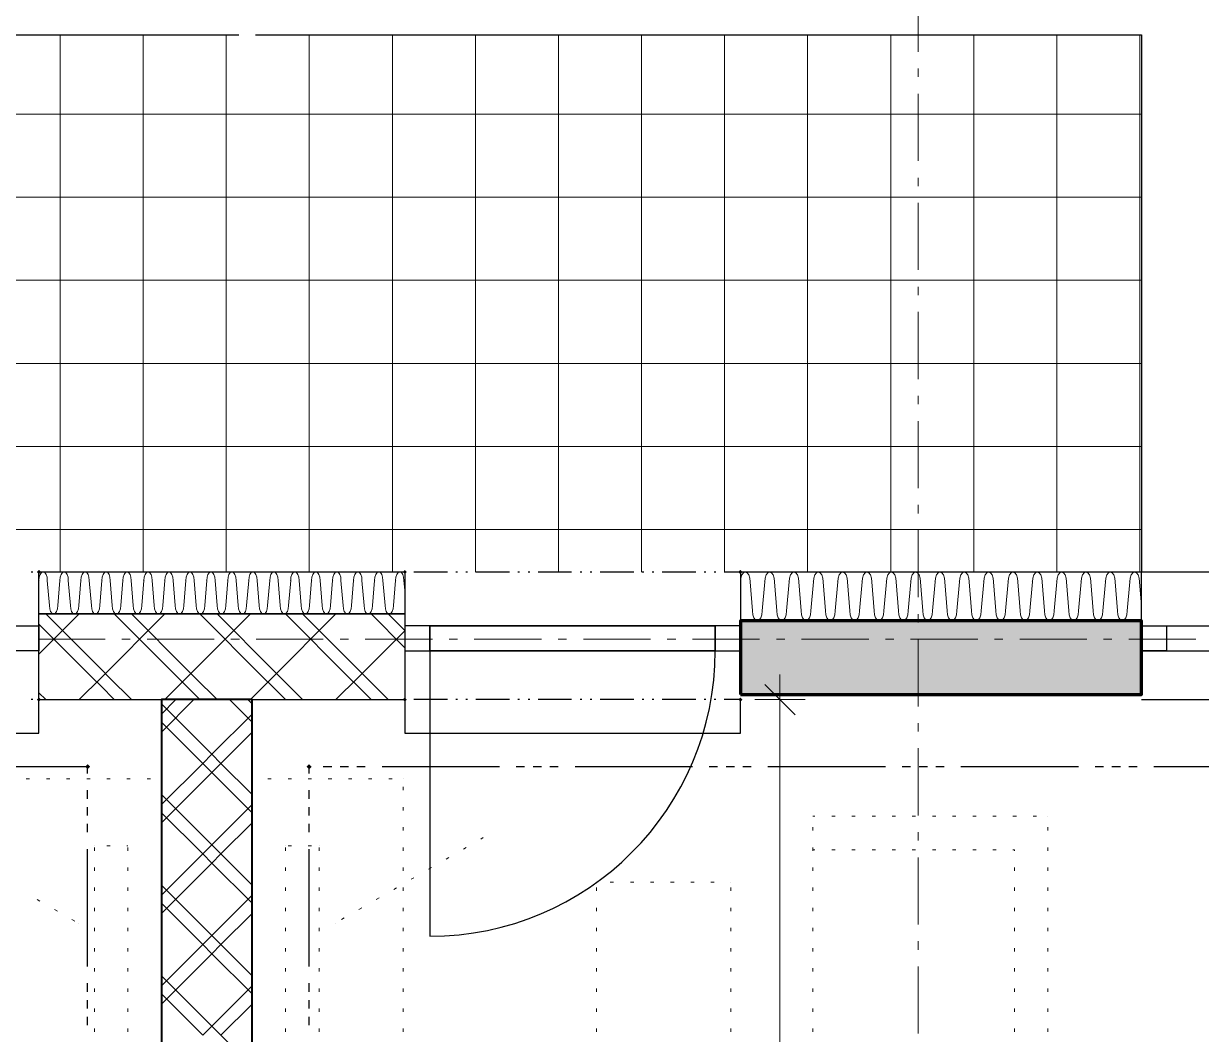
# Model space of a CAD drawing. Header units: millimetres. Extents: x 0 to 594, y 0 to 420.
# Drawn here: x 455 to 490.48, y 333.95 to 364.39 of the extents above; entities that cross this region are included whole.
import ezdxf

# ---------------------------------------------------------------- set-up
doc = ezdxf.new("R2010")
doc.units = ezdxf.units.MM
doc.header["$LTSCALE"] = 8
for name, color, linetype in [('PDF_Dvere', 7, 'Continuous'), ('PDF_Koty delkove', 7, 'Continuous'), ('PDF_Nabytek', 7, 'Continuous'), ('PDF_Obecne 0.25', 7, 'Continuous'), ('PDF_Okna', 7, 'Continuous'), ('PDF_Osy hlavni', 7, 'Continuous'), ('PDF_Pozarni useky', 7, 'Continuous'), ('PDF_Srafy', 7, 'Continuous'), ('PDF_Steny akusticke', 7, 'Continuous'), ('PDF_Steny obvodove nosne', 7, 'Continuous'), ('PDF_Steny sendvic', 7, 'Continuous'), ('PDF_Zatepleni', 7, 'Continuous')]:
    doc.layers.add(name, color=color, linetype=linetype)

msp = doc.modelspace()

# ---------------------------------------------------------------- linework, layer by layer
at = {"layer": 'PDF_Dvere', "lineweight": 25}
for points in [[(454.703, 346.256), (455.462, 346.256), (455.462, 345.498), (454.703, 345.498)], [(467.239, 346.256), (466.481, 346.256), (466.481, 345.498), (467.239, 345.498)], [(467.239, 346.256), (467.239, 345.498)], [(476.591, 346.256), (475.833, 346.256), (475.833, 345.498), (476.591, 345.498)], [(475.833, 346.256), (475.833, 345.498)]]:
    msp.add_lwpolyline(points, close=True, dxfattribs=at)
for points in [[(475.833, 346.256), (467.239, 346.256), (475.833, 346.256)], [(475.833, 345.498), (467.239, 345.498), (475.833, 345.498)]]:
    msp.add_lwpolyline(points, dxfattribs=at)
msp.add_lwpolyline([(467.239, 345.498), (467.239, 336.905, 0.414213), (475.833, 345.498)], format="xyb", dxfattribs=at)
at = {"layer": 'PDF_Koty delkove', "lineweight": 18}
for points in [[(477.781, 344.032), (477.781, 344.79)], [(478.236, 343.577), (477.326, 344.487)], [(478.539, 344.032), (477.781, 344.032), (477.023, 344.032)], [(477.781, 258.858), (477.781, 259.821), (477.781, 261.588), (477.781, 263.104), (477.781, 267.698), (477.781, 269.726), (477.781, 288.176), (477.781, 295.253), (477.781, 296.719), (477.781, 302.785), (477.781, 344.032)]]:
    msp.add_lwpolyline(points, dxfattribs=at)
at = {"layer": 'PDF_Nabytek', "lineweight": 13}
for points in [[(455.18, 341.647), (455.079, 341.647)], [(455.787, 341.647), (455.686, 341.647)], [(456.394, 341.647), (456.293, 341.647)], [(457, 341.647), (456.899, 341.647)], [(457.607, 341.647), (457.506, 341.647)], [(458.213, 341.647), (458.112, 341.647)], [(458.82, 341.647), (458.719, 341.647)], [(459.152, 341.647), (459.152, 341.647)], [(459.152, 341.647), (459.152, 341.647)], [(459.152, 341.3), (459.152, 341.401)], [(461.881, 341.647), (461.881, 341.647)], [(461.881, 341.647), (461.881, 341.647)], [(461.881, 341.3), (461.881, 341.401)], [(462.459, 341.647), (462.358, 341.647)], [(463.066, 341.647), (462.965, 341.647)], [(463.673, 341.647), (463.571, 341.647)], [(464.279, 341.647), (464.178, 341.647)], [(464.886, 341.647), (464.785, 341.647)], [(465.492, 341.647), (465.391, 341.647)], [(466.099, 341.647), (465.998, 341.647)], [(466.431, 341.647), (466.431, 341.647)], [(466.431, 341.647), (466.431, 341.647)], [(466.431, 341.3), (466.431, 341.401)], [(459.152, 340.694), (459.152, 340.795)], [(461.881, 340.694), (461.881, 340.795)], [(466.431, 340.694), (466.431, 340.795)], [(478.777, 340.519), (478.777, 340.519)], [(478.837, 340.519), (478.777, 340.519)], [(478.777, 340.519), (478.777, 340.519)], [(479.444, 340.519), (479.343, 340.519)], [(480.05, 340.519), (479.949, 340.519)], [(480.657, 340.519), (480.556, 340.519)], [(481.263, 340.519), (481.162, 340.519)], [(481.87, 340.519), (481.769, 340.519)], [(482.477, 340.519), (482.375, 340.519)], [(483.083, 340.519), (482.982, 340.519)], [(483.69, 340.519), (483.589, 340.519)], [(484.296, 340.519), (484.195, 340.519)], [(484.903, 340.519), (484.802, 340.519)], [(485.509, 340.519), (485.408, 340.519)], [(485.853, 340.519), (485.853, 340.519)], [(485.853, 340.519), (485.853, 340.519)], [(459.152, 340.087), (459.152, 340.188)], [(461.881, 340.087), (461.881, 340.188)], [(466.431, 340.087), (466.431, 340.188)], [(478.777, 340.087), (478.777, 340.188)], [(485.853, 340.087), (485.853, 340.188)], [(457.13, 339.625), (457.13, 339.625)], [(457.13, 339.625), (457.13, 339.625)], [(457.13, 339.48), (457.13, 339.581)], [(457.607, 339.625), (457.506, 339.625)], [(458.141, 339.625), (458.112, 339.625)], [(458.141, 339.625), (458.141, 339.625)], [(458.141, 339.48), (458.141, 339.581)], [(459.152, 339.48), (459.152, 339.581)], [(461.881, 339.48), (461.881, 339.581)], [(462.892, 339.625), (462.892, 339.625)], [(462.892, 339.625), (462.892, 339.625)], [(462.892, 339.48), (462.892, 339.581)], [(463.066, 339.625), (462.965, 339.625)], [(463.673, 339.625), (463.571, 339.625)], [(463.903, 339.625), (463.903, 339.625)], [(463.903, 339.625), (463.903, 339.625)], [(463.903, 339.48), (463.903, 339.581)], [(466.431, 339.48), (466.431, 339.581)], [(468.248, 339.528), (468.335, 339.578)], [(468.773, 339.831), (468.847, 339.873)], [(468.847, 339.873), (468.847, 339.873)], [(478.777, 339.48), (478.777, 339.581)], [(485.853, 339.48), (485.853, 339.581)], [(467.723, 339.224), (467.81, 339.275)], [(478.837, 339.508), (478.777, 339.508)], [(478.777, 339.508), (478.777, 339.508)], [(479.444, 339.508), (479.343, 339.508)], [(480.05, 339.508), (479.949, 339.508)], [(480.657, 339.508), (480.556, 339.508)], [(481.263, 339.508), (481.162, 339.508)], [(481.87, 339.508), (481.769, 339.508)], [(482.477, 339.508), (482.375, 339.508)], [(483.083, 339.508), (482.982, 339.508)], [(483.69, 339.508), (483.589, 339.508)], [(484.296, 339.508), (484.195, 339.508)], [(484.843, 339.508), (484.802, 339.508)], [(484.843, 339.508), (484.843, 339.508)], [(484.843, 339.48), (484.843, 339.508)], [(484.843, 339.508), (484.843, 339.508)], [(457.13, 338.874), (457.13, 338.975)], [(458.141, 338.874), (458.141, 338.975)], [(459.152, 338.874), (459.152, 338.975)], [(461.881, 338.874), (461.881, 338.975)], [(462.892, 338.874), (462.892, 338.975)], [(463.903, 338.874), (463.903, 338.975)], [(466.431, 338.874), (466.431, 338.975)], [(467.197, 338.921), (467.285, 338.972)], [(478.777, 338.874), (478.777, 338.975)], [(484.843, 338.874), (484.843, 338.975)], [(485.853, 338.874), (485.853, 338.975)], [(466.672, 338.618), (466.759, 338.668)], [(472.258, 338.53), (472.258, 338.53)], [(472.258, 338.53), (472.258, 338.53)], [(472.771, 338.53), (472.67, 338.53)], [(473.378, 338.53), (473.277, 338.53)], [(473.984, 338.53), (473.883, 338.53)], [(474.591, 338.53), (474.49, 338.53)], [(475.198, 338.53), (475.097, 338.53)], [(475.804, 338.53), (475.703, 338.53)], [(476.302, 338.53), (476.302, 338.53)], [(476.302, 338.53), (476.302, 338.53)], [(457.13, 338.267), (457.13, 338.368)], [(458.141, 338.267), (458.141, 338.368)], [(459.152, 338.267), (459.152, 338.368)], [(461.881, 338.267), (461.881, 338.368)], [(462.892, 338.267), (462.892, 338.368)], [(463.903, 338.267), (463.903, 338.368)], [(466.147, 338.314), (466.234, 338.365)], [(466.431, 338.267), (466.431, 338.368)], [(472.258, 338.267), (472.258, 338.368)], [(476.302, 338.267), (476.302, 338.368)], [(478.777, 338.267), (478.777, 338.368)], [(484.843, 338.267), (484.843, 338.368)], [(485.853, 338.267), (485.853, 338.368)], [(455.493, 337.964), (455.405, 338.015)], [(465.621, 338.011), (465.709, 338.062)], [(456.018, 337.661), (455.93, 337.712)], [(457.13, 337.661), (457.13, 337.762)], [(458.141, 337.661), (458.141, 337.762)], [(459.152, 337.661), (459.152, 337.762)], [(461.881, 337.661), (461.881, 337.762)], [(462.892, 337.661), (462.892, 337.762)], [(463.903, 337.661), (463.903, 337.762)], [(464.571, 337.405), (464.658, 337.455)], [(465.096, 337.708), (465.183, 337.758)], [(466.431, 337.661), (466.431, 337.762)], [(472.258, 337.661), (472.258, 337.762)], [(476.302, 337.661), (476.302, 337.762)], [(478.777, 337.661), (478.777, 337.762)], [(484.843, 337.661), (484.843, 337.762)], [(485.853, 337.661), (485.853, 337.762)], [(456.543, 337.358), (456.456, 337.408)], [(456.649, 337.297), (456.649, 337.297)], [(457.13, 337.054), (457.13, 337.155)], [(458.141, 337.054), (458.141, 337.155)], [(459.152, 337.054), (459.152, 337.155)], [(461.881, 337.054), (461.881, 337.155)], [(462.892, 337.054), (462.892, 337.155)], [(463.903, 337.054), (463.903, 337.155)], [(464.384, 337.297), (464.384, 337.297)], [(466.431, 337.054), (466.431, 337.155)], [(472.258, 337.054), (472.258, 337.155)], [(476.302, 337.054), (476.302, 337.155)], [(478.777, 337.054), (478.777, 337.155)], [(484.843, 337.054), (484.843, 337.155)], [(485.853, 337.054), (485.853, 337.155)], [(457.13, 336.447), (457.13, 336.549)], [(458.141, 336.447), (458.141, 336.549)], [(459.152, 336.447), (459.152, 336.549)], [(461.881, 336.447), (461.881, 336.549)], [(462.892, 336.447), (462.892, 336.549)], [(463.903, 336.447), (463.903, 336.549)], [(466.431, 336.447), (466.431, 336.549)], [(472.258, 336.447), (472.258, 336.549)], [(476.302, 336.447), (476.302, 336.549)], [(478.777, 336.447), (478.777, 336.549)], [(484.843, 336.447), (484.843, 336.549)], [(485.853, 336.447), (485.853, 336.549)], [(457.13, 335.841), (457.13, 335.942)], [(458.141, 335.841), (458.141, 335.942)], [(459.152, 335.841), (459.152, 335.942)], [(461.881, 335.841), (461.881, 335.942)], [(462.892, 335.841), (462.892, 335.942)], [(463.903, 335.841), (463.903, 335.942)], [(466.431, 335.841), (466.431, 335.942)], [(472.258, 335.841), (472.258, 335.942)], [(476.302, 335.841), (476.302, 335.942)], [(478.777, 335.841), (478.777, 335.942)], [(484.843, 335.841), (484.843, 335.942)], [(485.853, 335.841), (485.853, 335.942)], [(457.13, 335.234), (457.13, 335.335)], [(458.141, 335.234), (458.141, 335.335)], [(459.152, 335.234), (459.152, 335.335)], [(461.881, 335.234), (461.881, 335.335)], [(462.892, 335.234), (462.892, 335.335)], [(463.903, 335.234), (463.903, 335.335)], [(466.431, 335.234), (466.431, 335.335)], [(472.258, 335.234), (472.258, 335.335)], [(476.302, 335.234), (476.302, 335.335)], [(478.777, 335.234), (478.777, 335.335)], [(484.843, 335.234), (484.843, 335.335)], [(485.853, 335.234), (485.853, 335.335)], [(457.13, 334.628), (457.13, 334.729)], [(458.141, 334.628), (458.141, 334.729)], [(459.152, 334.628), (459.152, 334.729)], [(461.881, 334.628), (461.881, 334.729)], [(462.892, 334.628), (462.892, 334.729)], [(463.903, 334.628), (463.903, 334.729)], [(466.431, 334.628), (466.431, 334.729)], [(472.258, 334.628), (472.258, 334.729)], [(476.302, 334.628), (476.302, 334.729)], [(478.777, 334.628), (478.777, 334.729)], [(484.843, 334.628), (484.843, 334.729)], [(485.853, 334.628), (485.853, 334.729)], [(457.13, 334.021), (457.13, 334.122)], [(458.141, 334.021), (458.141, 334.122)], [(459.152, 334.021), (459.152, 334.122)], [(461.881, 334.021), (461.881, 334.122)], [(462.892, 334.021), (462.892, 334.122)], [(463.903, 334.021), (463.903, 334.122)], [(466.431, 334.021), (466.431, 334.122)], [(472.258, 334.021), (472.258, 334.122)], [(476.302, 334.021), (476.302, 334.122)], [(478.777, 334.021), (478.777, 334.122)], [(484.843, 334.021), (484.843, 334.122)], [(485.853, 334.021), (485.853, 334.122)]]:
    msp.add_lwpolyline(points, dxfattribs=at)
at = {"layer": 'PDF_Obecne 0.25', "lineweight": 25}
for points in [[(440.55, 347.874), (440.55, 364.049), (461.478, 364.049)], [(461.983, 364.049), (488.672, 364.049), (488.672, 347.874)], [(445.352, 344.032), (445.352, 343.021), (455.462, 343.021), (455.462, 344.032)], [(466.481, 344.032), (466.481, 343.021), (476.591, 343.021), (476.591, 344.032)]]:
    msp.add_lwpolyline(points, dxfattribs=at)
at = {"layer": 'PDF_Okna', "lineweight": 25}
for points in [[(502.826, 347.874), (488.672, 347.874)], [(488.672, 346.256), (502.826, 346.256)], [(488.672, 345.498), (502.826, 345.498)], [(488.672, 344.032), (502.825, 344.032)]]:
    msp.add_lwpolyline(points, dxfattribs=at)
msp.add_lwpolyline([(488.672, 346.256), (489.43, 346.256), (489.43, 345.498), (488.672, 345.498)], close=True, dxfattribs=at)
at = {"layer": 'PDF_Osy hlavni', "lineweight": 18}
for points in [[(481.949, 363.541), (481.949, 365.563)], [(481.949, 362.783), (481.949, 363.036)], [(481.949, 360.256), (481.949, 362.278)], [(481.949, 359.497), (481.949, 359.75)], [(481.949, 356.97), (481.949, 358.992)], [(481.949, 356.212), (481.949, 356.465)], [(481.949, 353.684), (481.949, 355.706)], [(481.949, 352.926), (481.949, 353.179)], [(481.949, 350.399), (481.949, 352.421)], [(481.949, 349.641), (481.949, 349.893)], [(481.949, 347.113), (481.949, 349.135)], [(481.949, 346.355), (481.949, 346.608)], [(457.455, 345.852), (455.433, 345.852)], [(458.213, 345.852), (457.961, 345.852)], [(460.741, 345.852), (458.719, 345.852)], [(461.499, 345.852), (461.246, 345.852)], [(464.026, 345.852), (462.004, 345.852)], [(464.785, 345.852), (464.532, 345.852)], [(467.312, 345.852), (465.29, 345.852)], [(468.07, 345.852), (467.818, 345.852)], [(470.598, 345.852), (468.576, 345.852)], [(471.356, 345.852), (471.103, 345.852)], [(473.883, 345.852), (471.861, 345.852)], [(474.642, 345.852), (474.389, 345.852)], [(477.169, 345.852), (475.147, 345.852)], [(477.927, 345.852), (477.674, 345.852)], [(480.455, 345.852), (478.433, 345.852)], [(481.213, 345.852), (480.96, 345.852)], [(483.74, 345.852), (481.718, 345.852)], [(481.949, 343.827), (481.949, 345.849)], [(484.498, 345.852), (484.246, 345.852)], [(487.026, 345.852), (485.004, 345.852)], [(487.784, 345.852), (487.531, 345.852)], [(490.312, 345.852), (488.29, 345.852)], [(481.949, 343.069), (481.949, 343.322)], [(481.949, 340.542), (481.949, 342.564)], [(481.949, 339.784), (481.949, 340.036)], [(481.949, 337.256), (481.949, 339.278)], [(481.949, 336.498), (481.949, 336.751)], [(481.949, 333.971), (481.949, 335.993)]]:
    msp.add_lwpolyline(points, dxfattribs=at)
at = {"layer": 'PDF_Pozarni useky', "lineweight": 30}
for points in [[(456.928, 341.806), (456.928, 342.01), (454.169, 342.01)], [(463.6, 341.806), (463.6, 342.01)], [(464.279, 342.01), (464.026, 342.01)], [(464.785, 342.01), (464.532, 342.01)], [(465.29, 342.01), (465.037, 342.01)], [(469.334, 342.01), (465.796, 342.01)], [(470.092, 342.01), (469.839, 342.01)], [(470.598, 342.01), (470.345, 342.01)], [(471.103, 342.01), (470.85, 342.01)], [(475.147, 342.01), (471.609, 342.01)], [(475.905, 342.01), (475.653, 342.01)], [(476.411, 342.01), (476.158, 342.01)], [(476.916, 342.01), (476.664, 342.01)], [(480.96, 342.01), (477.422, 342.01)], [(481.718, 342.01), (481.466, 342.01)], [(482.224, 342.01), (481.971, 342.01)], [(482.729, 342.01), (482.477, 342.01)], [(486.773, 342.01), (483.235, 342.01)], [(487.531, 342.01), (487.279, 342.01)], [(488.037, 342.01), (487.784, 342.01)], [(488.542, 342.01), (488.29, 342.01)], [(492.586, 342.01), (489.048, 342.01)], [(456.928, 341.047), (456.928, 341.3)], [(463.6, 341.047), (463.6, 341.3)], [(456.928, 340.542), (456.928, 340.795)], [(463.6, 340.542), (463.6, 340.795)], [(456.928, 340.036), (456.928, 340.289)], [(463.6, 340.036), (463.6, 340.289)], [(456.928, 335.993), (456.928, 339.531)], [(463.6, 335.993), (463.6, 339.531)], [(456.928, 335.234), (456.928, 335.487)], [(463.6, 335.234), (463.6, 335.487)], [(456.928, 334.729), (456.928, 334.982)], [(463.6, 334.729), (463.6, 334.982)], [(456.928, 334.223), (456.928, 334.476)], [(463.6, 334.223), (463.6, 334.476)]]:
    msp.add_lwpolyline(points, dxfattribs=at)
at = {"layer": 'PDF_Pozarni useky', "lineweight": 30, "transparency": 33554559}
for points in [[(457.003, 342.01), (456.928, 341.934), (456.928, 342.086), (456.852, 342.01)], [(456.928, 341.934), (456.852, 342.01), (457.003, 342.01), (456.928, 342.086)], [(463.6, 341.934), (463.524, 342.01), (463.676, 342.01), (463.6, 342.086)], [(463.676, 342.01), (463.6, 341.934), (463.6, 342.086), (463.524, 342.01)]]:
    msp.add_solid(points, dxfattribs=at)
at = {"layer": 'PDF_Srafy', "lineweight": 9}
for points in [[(488.672, 361.663), (486.124, 361.663), (481.119, 361.663), (476.115, 361.663), (471.111, 361.663), (466.107, 361.663), (461.103, 361.663), (456.099, 361.663), (451.095, 361.663), (451.095, 364.049)], [(456.099, 364.049), (456.099, 361.663), (456.099, 356.659), (456.099, 351.655), (456.099, 347.874)], [(458.601, 364.049), (458.601, 359.161), (458.601, 354.157), (458.601, 349.153), (458.601, 347.874)], [(461.103, 364.049), (461.103, 361.663), (461.103, 356.659), (461.103, 351.655), (461.103, 347.874)], [(463.605, 364.049), (463.605, 359.161), (463.605, 354.157), (463.605, 349.153), (463.605, 347.874)], [(466.107, 364.049), (466.107, 361.663)], [(468.609, 364.049), (468.609, 359.161)], [(471.111, 364.049), (471.111, 361.663), (471.111, 356.659)], [(473.613, 364.049), (473.613, 359.161), (473.613, 354.157)], [(476.115, 364.049), (476.115, 361.663), (476.115, 356.659), (476.115, 351.655)], [(478.617, 364.049), (478.617, 359.161), (478.617, 354.157), (478.617, 349.153)], [(481.119, 364.049), (481.119, 361.663), (481.119, 356.659), (481.119, 351.655), (481.119, 347.874)], [(483.622, 364.049), (483.622, 359.161), (483.622, 354.157), (483.622, 349.153), (483.622, 347.874)], [(486.124, 364.049), (486.124, 361.663), (486.124, 356.659), (486.124, 351.655), (486.124, 347.874)], [(488.626, 364.049), (488.626, 359.161), (488.626, 354.157), (488.626, 349.153), (488.626, 347.874)], [(466.107, 361.663), (466.107, 356.659), (466.107, 351.655), (466.107, 347.874)], [(488.672, 359.161), (488.626, 359.161), (483.622, 359.161), (478.617, 359.161), (473.613, 359.161), (468.609, 359.161), (463.605, 359.161), (458.601, 359.161), (453.597, 359.161)], [(468.609, 359.161), (468.609, 354.157), (468.609, 349.153), (468.609, 347.874)], [(456.099, 356.659), (451.095, 356.659), (446.091, 356.659), (441.087, 356.659), (440.55, 356.659)], [(488.672, 356.659), (486.124, 356.659), (481.119, 356.659), (476.115, 356.659), (471.111, 356.659), (466.107, 356.659), (461.103, 356.659), (456.099, 356.659)], [(471.111, 356.659), (471.111, 351.655), (471.111, 347.874)], [(458.601, 354.157), (453.597, 354.157), (448.593, 354.157), (443.589, 354.157), (440.55, 354.157)], [(488.672, 354.157), (488.626, 354.157), (483.622, 354.157), (478.617, 354.157), (473.613, 354.157), (468.609, 354.157), (463.605, 354.157), (458.601, 354.157)], [(473.613, 354.157), (473.613, 349.153), (473.613, 347.874)], [(456.099, 351.655), (451.095, 351.655), (446.091, 351.655), (441.087, 351.655), (440.55, 351.655)], [(488.672, 351.655), (486.124, 351.655), (481.119, 351.655), (476.115, 351.655), (471.111, 351.655), (466.107, 351.655), (461.103, 351.655), (456.099, 351.655)], [(476.115, 351.655), (476.115, 347.874)], [(458.601, 349.153), (453.597, 349.153), (448.593, 349.153), (443.589, 349.153), (440.55, 349.153)], [(488.672, 349.153), (488.626, 349.153), (483.622, 349.153), (478.617, 349.153), (473.613, 349.153), (468.609, 349.153), (463.605, 349.153), (458.601, 349.153)], [(478.617, 349.153), (478.617, 347.874)]]:
    msp.add_lwpolyline(points, dxfattribs=at)
at = {"layer": 'PDF_Steny akusticke', "lineweight": 9}
for points in [[(459.152, 343.597), (459.586, 344.032)], [(459.152, 343.051), (460.132, 344.032)], [(459.152, 340.868), (460.395, 342.111), (460.668, 341.838), (460.941, 342.111), (460.668, 342.384), (459.152, 343.901)], [(461.881, 343.355), (461.204, 344.032)], [(461.881, 343.901), (461.75, 344.032)], [(460.668, 342.384), (461.881, 343.597)], [(460.395, 342.111), (459.152, 343.355)], [(460.941, 342.111), (461.881, 343.051)], [(460.395, 342.111), (460.668, 342.384)], [(461.881, 341.171), (460.941, 342.111)], [(459.152, 340.322), (460.668, 341.838)], [(461.881, 340.625), (460.668, 341.838)], [(460.941, 339.382), (460.668, 339.655), (459.152, 341.171)], [(460.395, 339.382), (459.152, 340.625)], [(460.668, 339.655), (461.881, 340.868)], [(460.941, 339.382), (461.881, 340.322)], [(460.395, 339.382), (460.668, 339.655)], [(459.152, 338.138), (460.395, 339.382)], [(460.941, 339.382), (460.668, 339.109), (460.395, 339.382)], [(461.881, 338.441), (460.941, 339.382)], [(459.152, 337.592), (460.668, 339.109)], [(461.881, 337.896), (460.668, 339.109)], [(460.941, 336.652), (460.668, 336.925), (459.152, 338.441)], [(460.668, 336.925), (461.881, 338.138)], [(460.395, 336.652), (459.152, 337.896)], [(460.941, 336.652), (461.881, 337.592)], [(460.395, 336.652), (460.668, 336.925)], [(459.152, 335.409), (460.395, 336.652)], [(459.152, 334.863), (460.668, 336.379)], [(460.668, 336.379), (460.395, 336.652)], [(460.668, 336.379), (460.941, 336.652)], [(461.881, 335.166), (460.668, 336.379)], [(461.881, 335.712), (460.941, 336.652)], [(460.941, 333.922), (460.668, 334.195), (459.152, 335.712)], [(460.668, 334.195), (461.881, 335.409)], [(460.668, 334.195), (460.395, 333.922), (459.152, 335.166)], [(461.881, 332.982), (460.941, 333.922), (461.881, 334.863)]]:
    msp.add_lwpolyline(points, dxfattribs=at)
at = {"layer": 'PDF_Steny akusticke', "lineweight": 40}
msp.add_lwpolyline([(461.73, 296.719), (461.881, 296.719), (461.881, 344.032), (459.152, 344.032), (459.152, 296.719), (459.303, 296.719)], dxfattribs=at)
at = {"layer": 'PDF_Steny obvodove nosne', "lineweight": 70}
msp.add_lwpolyline([(476.591, 344.184), (488.672, 344.184), (488.672, 346.408), (476.591, 346.408)], close=True, dxfattribs=at)
at = {"layer": 'PDF_Steny obvodove nosne', "color": 9, "lineweight": 9, "true_color": 0xc0c0c0, "transparency": 33554559}
msp.add_solid([(476.591, 344.184), (488.672, 344.184), (476.591, 346.408), (488.672, 346.408)], dxfattribs=at)
at = {"layer": 'PDF_Steny sendvic', "lineweight": 25}
for points in [[(455.282, 347.874), (455.231, 347.874)], [(466.503, 347.874), (466.481, 347.874)], [(467.767, 347.874), (466.756, 347.874)], [(468.07, 347.874), (468.02, 347.874)], [(468.374, 347.874), (468.323, 347.874)], [(469.637, 347.874), (468.626, 347.874)], [(469.941, 347.874), (469.89, 347.874)], [(470.244, 347.874), (470.193, 347.874)], [(471.508, 347.874), (470.497, 347.874)], [(471.811, 347.874), (471.76, 347.874)], [(472.114, 347.874), (472.064, 347.874)], [(473.378, 347.874), (472.367, 347.874)], [(473.681, 347.874), (473.631, 347.874)], [(473.984, 347.874), (473.934, 347.874)], [(475.248, 347.874), (474.237, 347.874)], [(475.551, 347.874), (475.501, 347.874)], [(475.855, 347.874), (475.804, 347.874)], [(476.591, 347.874), (476.107, 347.874)], [(455.282, 344.032), (455.231, 344.032)], [(466.503, 344.032), (466.481, 344.032)], [(467.767, 344.032), (466.756, 344.032)], [(468.07, 344.032), (468.02, 344.032)], [(468.374, 344.032), (468.323, 344.032)], [(469.637, 344.032), (468.626, 344.032)], [(469.941, 344.032), (469.89, 344.032)], [(470.244, 344.032), (470.193, 344.032)], [(471.508, 344.032), (470.497, 344.032)], [(471.811, 344.032), (471.76, 344.032)], [(472.114, 344.032), (472.064, 344.032)], [(473.378, 344.032), (472.367, 344.032)], [(473.681, 344.032), (473.631, 344.032)], [(473.984, 344.032), (473.934, 344.032)], [(475.248, 344.032), (474.237, 344.032)], [(475.551, 344.032), (475.501, 344.032)], [(475.855, 344.032), (475.804, 344.032)], [(476.591, 344.032), (476.107, 344.032)]]:
    msp.add_lwpolyline(points, dxfattribs=at)
at = {"layer": 'PDF_Steny sendvic', "lineweight": 9}
for points in [[(455.588, 347.874), (455.54, 347.855), (455.499, 347.8), (455.471, 347.718), (455.462, 347.621)], [(455.714, 347.621), (455.705, 347.718), (455.677, 347.8), (455.636, 347.855), (455.588, 347.874)], [(456.22, 347.874), (456.171, 347.855), (456.13, 347.8), (456.103, 347.718), (456.093, 347.621)], [(456.346, 347.621), (456.337, 347.718), (456.309, 347.8), (456.268, 347.855), (456.22, 347.874)], [(456.852, 347.874), (456.803, 347.855), (456.762, 347.8), (456.735, 347.718), (456.725, 347.621)], [(456.978, 347.621), (456.968, 347.718), (456.941, 347.8), (456.9, 347.855), (456.852, 347.874)], [(457.484, 347.874), (457.435, 347.855), (457.394, 347.8), (457.367, 347.718), (457.357, 347.621)], [(457.61, 347.621), (457.6, 347.718), (457.573, 347.8), (457.532, 347.855), (457.484, 347.874)], [(458.115, 347.874), (458.067, 347.855), (458.026, 347.8), (457.999, 347.718), (457.989, 347.621)], [(458.242, 347.621), (458.232, 347.718), (458.205, 347.8), (458.164, 347.855), (458.115, 347.874)], [(458.747, 347.874), (458.699, 347.855), (458.658, 347.8), (458.63, 347.718), (458.621, 347.621)], [(458.874, 347.621), (458.864, 347.718), (458.837, 347.8), (458.796, 347.855), (458.747, 347.874)], [(459.379, 347.874), (459.331, 347.855), (459.29, 347.8), (459.262, 347.718), (459.253, 347.621)], [(459.568, 346.863), (459.505, 347.621), (459.496, 347.718), (459.468, 347.8), (459.427, 347.855), (459.379, 347.874)], [(460.011, 347.874), (459.963, 347.855), (459.922, 347.8), (459.894, 347.718), (459.885, 347.621)], [(460.137, 347.621), (460.128, 347.718), (460.1, 347.8), (460.059, 347.855), (460.011, 347.874)], [(460.643, 347.874), (460.594, 347.855), (460.553, 347.8), (460.526, 347.718), (460.516, 347.621)], [(460.832, 346.863), (460.769, 347.621), (460.76, 347.718), (460.732, 347.8), (460.691, 347.855), (460.643, 347.874)], [(461.275, 347.874), (461.226, 347.855), (461.185, 347.8), (461.158, 347.718), (461.148, 347.621)], [(461.401, 347.621), (461.391, 347.718), (461.364, 347.8), (461.323, 347.855), (461.275, 347.874)], [(461.907, 347.874), (461.858, 347.855), (461.817, 347.8), (461.79, 347.718), (461.78, 347.621)], [(462.033, 347.621), (462.023, 347.718), (461.996, 347.8), (461.955, 347.855), (461.907, 347.874)], [(462.538, 347.874), (462.49, 347.855), (462.449, 347.8), (462.422, 347.718), (462.412, 347.621)], [(462.665, 347.621), (462.655, 347.718), (462.628, 347.8), (462.587, 347.855), (462.538, 347.874)], [(463.17, 347.874), (463.122, 347.855), (463.081, 347.8), (463.053, 347.718), (463.044, 347.621)], [(463.297, 347.621), (463.287, 347.718), (463.26, 347.8), (463.219, 347.855), (463.17, 347.874)], [(463.802, 347.874), (463.754, 347.855), (463.713, 347.8), (463.685, 347.718), (463.676, 347.621)], [(463.928, 347.621), (463.919, 347.718), (463.891, 347.8), (463.85, 347.855), (463.802, 347.874)], [(464.434, 347.874), (464.386, 347.855), (464.345, 347.8), (464.317, 347.718), (464.308, 347.621)], [(464.56, 347.621), (464.551, 347.718), (464.523, 347.8), (464.482, 347.855), (464.434, 347.874)], [(465.066, 347.874), (465.017, 347.855), (464.976, 347.8), (464.949, 347.718), (464.939, 347.621)], [(465.255, 346.863), (465.192, 347.621), (465.183, 347.718), (465.155, 347.8), (465.114, 347.855), (465.066, 347.874)], [(465.698, 347.874), (465.649, 347.855), (465.608, 347.8), (465.581, 347.718), (465.571, 347.621)], [(465.824, 347.621), (465.814, 347.718), (465.787, 347.8), (465.746, 347.855), (465.698, 347.874)], [(466.141, 346.863), (466.203, 347.621), (466.213, 347.718), (466.24, 347.8), (466.281, 347.855), (466.33, 347.874)], [(466.481, 347.315), (466.456, 347.621), (466.446, 347.718), (466.419, 347.8), (466.378, 347.855), (466.33, 347.874)], [(455.714, 347.621), (455.777, 346.863)], [(456.031, 346.863), (456.093, 347.621)], [(456.346, 347.621), (456.409, 346.863)], [(456.663, 346.863), (456.725, 347.621)], [(456.978, 347.621), (457.041, 346.863)], [(457.295, 346.863), (457.357, 347.621)], [(457.61, 347.621), (457.672, 346.863)], [(457.926, 346.863), (457.989, 347.621)], [(458.242, 347.621), (458.304, 346.863)], [(458.558, 346.863), (458.621, 347.621)], [(458.874, 347.621), (458.936, 346.863)], [(459.19, 346.863), (459.253, 347.621)], [(459.822, 346.863), (459.885, 347.621)], [(460.137, 347.621), (460.2, 346.863)], [(460.454, 346.863), (460.516, 347.621)], [(461.086, 346.863), (461.148, 347.621)], [(461.401, 347.621), (461.464, 346.863)], [(461.718, 346.863), (461.78, 347.621)], [(462.033, 347.621), (462.095, 346.863)], [(462.349, 346.863), (462.412, 347.621)], [(462.665, 347.621), (462.727, 346.863)], [(462.981, 346.863), (463.044, 347.621)], [(463.297, 347.621), (463.359, 346.863)], [(463.613, 346.863), (463.676, 347.621)], [(463.928, 347.621), (463.991, 346.863)], [(464.245, 346.863), (464.308, 347.621)], [(464.56, 347.621), (464.623, 346.863)], [(464.877, 346.863), (464.939, 347.621)], [(465.509, 346.863), (465.571, 347.621)], [(465.824, 347.621), (465.887, 346.863)], [(455.777, 346.863), (455.787, 346.766), (455.814, 346.683), (455.855, 346.628), (455.891, 346.61)], [(455.917, 346.61), (455.953, 346.628), (455.994, 346.683), (456.021, 346.766), (456.031, 346.863)], [(456.031, 346.863), (456.031, 346.863)], [(456.409, 346.863), (456.418, 346.766), (456.446, 346.683), (456.487, 346.628), (456.522, 346.61)], [(456.549, 346.61), (456.584, 346.628), (456.626, 346.683), (456.653, 346.766), (456.663, 346.863)], [(456.663, 346.863), (456.663, 346.863)], [(457.041, 346.863), (457.05, 346.766), (457.078, 346.683), (457.119, 346.628), (457.154, 346.61)], [(457.181, 346.61), (457.216, 346.628), (457.257, 346.683), (457.285, 346.766), (457.295, 346.863)], [(457.295, 346.863), (457.295, 346.863)], [(457.672, 346.863), (457.682, 346.766), (457.71, 346.683), (457.751, 346.628), (457.786, 346.61)], [(457.813, 346.61), (457.848, 346.628), (457.889, 346.683), (457.917, 346.766), (457.926, 346.863)], [(457.926, 346.863), (457.926, 346.863)], [(458.304, 346.863), (458.314, 346.766), (458.342, 346.683), (458.383, 346.628), (458.418, 346.61)], [(458.445, 346.61), (458.48, 346.628), (458.521, 346.683), (458.549, 346.766), (458.558, 346.863)], [(458.558, 346.863), (458.558, 346.863)], [(458.936, 346.863), (458.946, 346.766), (458.973, 346.683), (459.015, 346.628), (459.05, 346.61)], [(459.076, 346.61), (459.112, 346.628), (459.153, 346.683), (459.181, 346.766), (459.19, 346.863)], [(459.19, 346.863), (459.19, 346.863)], [(459.568, 346.863), (459.578, 346.766), (459.605, 346.683)], [(459.605, 346.683), (459.646, 346.628), (459.682, 346.61)], [(459.708, 346.61), (459.744, 346.628), (459.785, 346.683), (459.812, 346.766), (459.822, 346.863)], [(459.822, 346.863), (459.822, 346.863)], [(460.2, 346.863), (460.21, 346.766), (460.237, 346.683), (460.278, 346.628), (460.314, 346.61)], [(460.34, 346.61), (460.375, 346.628), (460.417, 346.683), (460.444, 346.766), (460.454, 346.863)], [(460.454, 346.863), (460.454, 346.863)], [(460.832, 346.863), (460.841, 346.766), (460.869, 346.683), (460.91, 346.628), (460.945, 346.61)], [(460.972, 346.61), (461.007, 346.628), (461.049, 346.683), (461.076, 346.766), (461.086, 346.863)], [(461.086, 346.863), (461.086, 346.863)], [(461.464, 346.863), (461.473, 346.766), (461.501, 346.683), (461.542, 346.628), (461.577, 346.61)], [(461.604, 346.61), (461.639, 346.628), (461.68, 346.683), (461.708, 346.766), (461.718, 346.863)], [(461.718, 346.863), (461.718, 346.863)], [(462.095, 346.863), (462.105, 346.766), (462.133, 346.683), (462.174, 346.628), (462.209, 346.61)], [(462.236, 346.61), (462.271, 346.628), (462.312, 346.683), (462.34, 346.766), (462.349, 346.863)], [(462.349, 346.863), (462.349, 346.863)], [(462.727, 346.863), (462.737, 346.766), (462.764, 346.683), (462.806, 346.628), (462.841, 346.61)], [(462.868, 346.61), (462.903, 346.628), (462.944, 346.683), (462.972, 346.766), (462.981, 346.863)], [(462.981, 346.863), (462.981, 346.863)], [(463.359, 346.863), (463.369, 346.766), (463.396, 346.683), (463.438, 346.628), (463.473, 346.61)], [(463.499, 346.61), (463.535, 346.628), (463.576, 346.683), (463.603, 346.766), (463.613, 346.863)], [(463.613, 346.863), (463.613, 346.863)], [(463.613, 346.863), (463.613, 346.863)], [(463.991, 346.863), (464.001, 346.766), (464.028, 346.683), (464.069, 346.628), (464.105, 346.61)], [(464.131, 346.61), (464.167, 346.628), (464.208, 346.683), (464.235, 346.766), (464.245, 346.863)], [(464.245, 346.863), (464.245, 346.863)], [(464.623, 346.863), (464.633, 346.766), (464.66, 346.683), (464.701, 346.628), (464.737, 346.61)], [(464.763, 346.61), (464.798, 346.628), (464.84, 346.683), (464.867, 346.766), (464.877, 346.863)], [(464.877, 346.863), (464.877, 346.863)], [(465.255, 346.863), (465.264, 346.766), (465.292, 346.683), (465.333, 346.628), (465.368, 346.61)], [(465.395, 346.61), (465.43, 346.628), (465.472, 346.683), (465.499, 346.766), (465.509, 346.863)], [(465.509, 346.863), (465.509, 346.863)], [(465.887, 346.863), (465.896, 346.766), (465.924, 346.683), (465.965, 346.628), (466, 346.61)], [(466.027, 346.61), (466.062, 346.628), (466.103, 346.683)], [(466.103, 346.683), (466.131, 346.766), (466.141, 346.863)], [(466.141, 346.863), (466.141, 346.863)], [(455.462, 345.397), (456.675, 346.61)], [(457.074, 344.689), (455.462, 346.302)], [(457.332, 344.947), (455.669, 346.61)], [(456.675, 344.032), (457.332, 344.689), (459.253, 346.61)], [(459.91, 344.431), (459.652, 344.689), (457.731, 346.61)], [(459.91, 344.947), (458.247, 346.61)], [(459.253, 344.032), (459.91, 344.689), (461.831, 346.61)], [(462.23, 344.689), (460.309, 346.61)], [(462.488, 344.947), (460.825, 346.61)], [(461.831, 344.032), (462.488, 344.689), (464.409, 346.61)], [(464.808, 344.689), (462.887, 346.61)], [(465.324, 344.689), (465.066, 344.947), (463.403, 346.61)], [(466.481, 345.594), (465.465, 346.61)], [(466.481, 346.11), (465.981, 346.61)], [(464.409, 344.032), (465.066, 344.689), (466.481, 346.105)], [(458.247, 344.032), (457.59, 344.689), (457.332, 344.947)], [(460.168, 344.689), (459.91, 344.947)], [(462.746, 344.689), (462.488, 344.947)], [(457.332, 344.431), (457.074, 344.689)], [(460.825, 344.032), (460.168, 344.689)], [(462.488, 344.431), (462.23, 344.689)], [(463.403, 344.032), (462.746, 344.689)], [(465.465, 344.032), (465.066, 344.431), (464.808, 344.689)], [(465.981, 344.032), (465.324, 344.689)], [(455.669, 344.032), (455.462, 344.239)], [(457.731, 344.032), (457.332, 344.431)], [(460.309, 344.032), (459.91, 344.431)], [(462.887, 344.032), (462.488, 344.431)]]:
    msp.add_lwpolyline(points, dxfattribs=at)
at = {"layer": 'PDF_Steny sendvic', "lineweight": 30}
for points in [[(466.481, 347.874), (455.462, 347.874)], [(455.462, 346.61), (455.462, 347.874)], [(466.481, 347.874), (466.481, 346.61)], [(455.462, 344.032), (455.462, 345.498), (455.462, 346.256), (455.462, 346.61), (466.481, 346.61), (466.481, 346.256), (466.481, 345.498), (466.481, 344.032)], [(466.481, 346.61), (455.462, 346.61)], [(455.462, 344.032), (459.152, 344.032), (461.881, 344.032), (466.481, 344.032)]]:
    msp.add_lwpolyline(points, dxfattribs=at)
at = {"layer": 'PDF_Steny sendvic', "lineweight": 25, "transparency": 33554559}
for points in [[(455.525, 347.874), (455.462, 347.811), (455.462, 347.937), (455.398, 347.874)], [(466.544, 347.874), (466.481, 347.811), (466.481, 347.937), (466.418, 347.874)], [(476.654, 347.874), (476.591, 347.811), (476.591, 347.937), (476.528, 347.874)], [(455.525, 344.032), (455.462, 343.969), (455.462, 344.095), (455.398, 344.032)], [(466.544, 344.032), (466.481, 343.969), (466.481, 344.095), (466.418, 344.032)], [(476.654, 344.032), (476.591, 343.969), (476.591, 344.095), (476.528, 344.032)]]:
    msp.add_solid(points, dxfattribs=at)
at = {"layer": 'PDF_Steny sendvic', "lineweight": 9, "transparency": 33554559}
for points in [[(455.462, 347.644), (455.484, 347.621), (455.462, 347.598)], [(456.093, 347.598), (456.071, 347.621), (456.116, 347.621), (456.093, 347.644)], [(456.725, 347.598), (456.703, 347.621), (456.748, 347.621), (456.725, 347.644)], [(457.357, 347.598), (457.334, 347.621), (457.38, 347.621), (457.357, 347.644)], [(457.989, 347.598), (457.966, 347.621), (458.012, 347.621), (457.989, 347.644)], [(458.621, 347.598), (458.598, 347.621), (458.644, 347.621), (458.621, 347.644)], [(459.253, 347.598), (459.23, 347.621), (459.275, 347.621), (459.253, 347.644)], [(459.885, 347.598), (459.862, 347.621), (459.907, 347.621), (459.885, 347.644)], [(460.516, 347.598), (460.494, 347.621), (460.539, 347.621), (460.516, 347.644)], [(461.148, 347.598), (461.126, 347.621), (461.171, 347.621), (461.148, 347.644)], [(461.78, 347.598), (461.757, 347.621), (461.803, 347.621), (461.78, 347.644)], [(462.412, 347.598), (462.389, 347.621), (462.435, 347.621), (462.412, 347.644)], [(463.044, 347.598), (463.021, 347.621), (463.067, 347.621), (463.044, 347.644)], [(463.676, 347.598), (463.653, 347.621), (463.698, 347.621), (463.676, 347.644)], [(464.308, 347.598), (464.285, 347.621), (464.33, 347.621), (464.308, 347.644)], [(464.939, 347.598), (464.917, 347.621), (464.962, 347.621), (464.939, 347.644)], [(465.571, 347.598), (465.549, 347.621), (465.594, 347.621), (465.571, 347.644)], [(466.203, 347.598), (466.18, 347.621), (466.226, 347.621), (466.203, 347.644)], [(457.332, 344.666), (457.309, 344.689), (457.355, 344.689), (457.332, 344.712)], [(459.91, 344.666), (459.887, 344.689), (459.933, 344.689), (459.91, 344.712)], [(462.488, 344.666), (462.465, 344.689), (462.511, 344.689), (462.488, 344.712)], [(465.066, 344.666), (465.043, 344.689), (465.089, 344.689), (465.066, 344.712)]]:
    msp.add_solid(points, dxfattribs=at)
at = {"layer": 'PDF_Zatepleni', "lineweight": 9}
for points in [[(476.737, 347.874), (476.737, 347.874), (476.681, 347.851), (476.634, 347.788), (476.602, 347.693), (476.591, 347.581)], [(476.884, 347.581), (476.873, 347.693), (476.841, 347.788), (476.794, 347.851), (476.737, 347.874)], [(477.119, 346.408), (477.16, 346.429), (477.208, 346.493), (477.24, 346.588), (477.251, 346.701), (477.324, 347.581), (477.335, 347.693), (477.367, 347.788), (477.414, 347.851), (477.47, 347.874)], [(477.617, 347.581), (477.606, 347.693), (477.574, 347.788), (477.526, 347.851), (477.47, 347.874)], [(477.852, 346.408), (477.893, 346.429), (477.941, 346.493), (477.973, 346.588), (477.984, 346.701), (478.057, 347.581), (478.068, 347.693), (478.1, 347.788), (478.147, 347.851), (478.203, 347.874)], [(478.35, 347.581), (478.339, 347.693), (478.307, 347.788), (478.259, 347.851), (478.203, 347.874)], [(478.717, 346.701), (478.79, 347.581), (478.801, 347.693), (478.833, 347.788), (478.88, 347.851), (478.936, 347.874)], [(479.083, 347.581), (479.072, 347.693), (479.04, 347.788), (478.992, 347.851), (478.936, 347.874)], [(479.318, 346.408), (479.359, 346.429), (479.407, 346.493), (479.439, 346.588), (479.45, 346.701), (479.523, 347.581), (479.534, 347.693), (479.566, 347.788), (479.613, 347.851), (479.669, 347.874)], [(479.816, 347.581), (479.805, 347.693), (479.773, 347.788), (479.725, 347.851), (479.669, 347.874)], [(480.183, 346.701), (480.256, 347.581), (480.267, 347.693), (480.299, 347.788), (480.346, 347.851), (480.402, 347.874)], [(480.549, 347.581), (480.538, 347.693), (480.506, 347.788), (480.458, 347.851), (480.402, 347.874)], [(481.135, 347.874), (481.079, 347.851), (481.031, 347.788), (481, 347.693), (480.989, 347.581)], [(481.282, 347.581), (481.271, 347.693), (481.239, 347.788), (481.191, 347.851), (481.135, 347.874)], [(481.649, 346.701), (481.721, 347.581), (481.733, 347.693), (481.764, 347.788), (481.812, 347.851), (481.868, 347.874)], [(482.015, 347.581), (482.003, 347.693), (481.972, 347.788), (481.924, 347.851), (481.868, 347.874)], [(482.382, 346.701), (482.454, 347.581), (482.466, 347.693), (482.497, 347.788), (482.545, 347.851), (482.601, 347.874)], [(482.748, 347.581), (482.736, 347.693), (482.705, 347.788), (482.657, 347.851), (482.601, 347.874)], [(483.115, 346.701), (483.187, 347.581), (483.199, 347.693), (483.23, 347.788), (483.278, 347.851), (483.334, 347.874)], [(483.481, 347.581), (483.469, 347.693), (483.438, 347.788), (483.39, 347.851), (483.334, 347.874)], [(484.067, 347.874), (484.011, 347.851), (483.963, 347.788), (483.931, 347.693), (483.92, 347.581)], [(484.214, 347.581), (484.202, 347.693), (484.171, 347.788), (484.123, 347.851), (484.067, 347.874)], [(484.581, 346.701), (484.653, 347.581), (484.664, 347.693), (484.696, 347.788), (484.744, 347.851), (484.8, 347.874)], [(484.946, 347.581), (484.935, 347.693), (484.904, 347.788), (484.856, 347.851), (484.8, 347.874)], [(485.533, 347.874), (485.477, 347.851), (485.429, 347.788), (485.397, 347.693), (485.386, 347.581)], [(485.679, 347.581), (485.668, 347.693), (485.636, 347.788), (485.589, 347.851), (485.533, 347.874)], [(486.047, 346.701), (486.119, 347.581), (486.13, 347.693), (486.162, 347.788), (486.21, 347.851), (486.266, 347.874)], [(486.485, 346.701), (486.412, 347.581), (486.401, 347.693), (486.369, 347.788), (486.322, 347.851), (486.266, 347.874)], [(486.999, 347.874), (486.943, 347.851), (486.895, 347.788), (486.863, 347.693), (486.852, 347.581)], [(487.145, 347.581), (487.134, 347.693), (487.102, 347.788), (487.055, 347.851), (486.999, 347.874)], [(487.732, 347.874), (487.676, 347.851), (487.628, 347.788), (487.596, 347.693), (487.585, 347.581)], [(487.951, 346.701), (487.878, 347.581), (487.867, 347.693), (487.835, 347.788), (487.788, 347.851), (487.732, 347.874)], [(488.465, 347.874), (488.409, 347.851), (488.361, 347.788), (488.329, 347.693), (488.318, 347.581)], [(488.611, 347.581), (488.6, 347.693), (488.568, 347.788), (488.521, 347.851), (488.465, 347.874)], [(476.884, 347.581), (476.957, 346.701)], [(477.617, 347.581), (477.69, 346.701)], [(478.35, 347.581), (478.422, 346.701)], [(479.083, 347.581), (479.155, 346.701)], [(479.816, 347.581), (479.888, 346.701)], [(480.549, 347.581), (480.621, 346.701)], [(480.916, 346.701), (480.989, 347.581)], [(481.282, 347.581), (481.354, 346.701), (481.365, 346.588), (481.397, 346.493), (481.445, 346.429), (481.486, 346.408)], [(482.015, 347.581), (482.087, 346.701), (482.098, 346.588), (482.13, 346.493), (482.178, 346.429), (482.219, 346.408)], [(482.748, 347.581), (482.82, 346.701)], [(483.481, 347.581), (483.553, 346.701)], [(483.848, 346.701), (483.92, 347.581)], [(484.214, 347.581), (484.286, 346.701)], [(484.946, 347.581), (485.019, 346.701)], [(485.314, 346.701), (485.386, 347.581)], [(485.679, 347.581), (485.752, 346.701)], [(486.78, 346.701), (486.852, 347.581)], [(487.145, 347.581), (487.218, 346.701)], [(487.513, 346.701), (487.585, 347.581)], [(488.245, 346.701), (488.318, 347.581)], [(488.611, 347.581), (488.672, 346.842)], [(476.957, 346.701), (476.968, 346.588), (477, 346.493), (477.048, 346.429), (477.088, 346.408)], [(477.251, 346.701), (477.251, 346.701)], [(477.69, 346.701), (477.701, 346.588), (477.733, 346.493), (477.78, 346.429), (477.821, 346.408)], [(477.984, 346.701), (477.984, 346.701)], [(478.422, 346.701), (478.434, 346.588), (478.466, 346.493), (478.513, 346.429), (478.554, 346.408)], [(478.585, 346.408), (478.626, 346.429), (478.674, 346.493), (478.706, 346.588), (478.717, 346.701)], [(478.717, 346.701), (478.717, 346.701)], [(479.155, 346.701), (479.167, 346.588), (479.199, 346.493), (479.246, 346.429), (479.287, 346.408)], [(479.45, 346.701), (479.45, 346.701)], [(479.888, 346.701), (479.9, 346.588), (479.932, 346.493), (479.979, 346.429), (480.02, 346.408)], [(480.051, 346.408), (480.092, 346.429), (480.14, 346.493), (480.172, 346.588), (480.183, 346.701)], [(480.183, 346.701), (480.183, 346.701)], [(480.621, 346.701), (480.633, 346.588), (480.664, 346.493)], [(480.784, 346.408), (480.825, 346.429), (480.873, 346.493), (480.905, 346.588), (480.916, 346.701)], [(480.916, 346.701), (480.916, 346.701)], [(481.517, 346.408), (481.558, 346.429), (481.606, 346.493), (481.638, 346.588), (481.649, 346.701)], [(481.649, 346.701), (481.649, 346.701)], [(482.371, 346.588), (482.382, 346.701)], [(482.382, 346.701), (482.382, 346.701)], [(482.82, 346.701), (482.831, 346.588), (482.863, 346.493), (482.911, 346.429), (482.952, 346.408)], [(482.983, 346.408), (483.024, 346.429), (483.072, 346.493), (483.104, 346.588), (483.115, 346.701)], [(483.115, 346.701), (483.115, 346.701)], [(483.553, 346.701), (483.564, 346.588), (483.596, 346.493), (483.644, 346.429), (483.685, 346.408)], [(483.716, 346.408), (483.757, 346.429), (483.805, 346.493), (483.837, 346.588), (483.848, 346.701)], [(483.848, 346.701), (483.848, 346.701)], [(484.286, 346.701), (484.297, 346.588), (484.329, 346.493), (484.377, 346.429), (484.418, 346.408)], [(484.449, 346.408), (484.49, 346.429), (484.538, 346.493), (484.57, 346.588), (484.581, 346.701)], [(484.581, 346.701), (484.581, 346.701)], [(485.019, 346.701), (485.03, 346.588), (485.062, 346.493), (485.11, 346.429), (485.151, 346.408)], [(485.182, 346.408), (485.223, 346.429), (485.271, 346.493), (485.302, 346.588), (485.314, 346.701)], [(485.314, 346.701), (485.314, 346.701)], [(485.752, 346.701), (485.763, 346.588), (485.795, 346.493), (485.843, 346.429), (485.884, 346.408)], [(485.915, 346.408), (485.956, 346.429), (486.003, 346.493), (486.035, 346.588), (486.047, 346.701)], [(486.047, 346.701), (486.047, 346.701)], [(486.485, 346.701), (486.496, 346.588), (486.528, 346.493), (486.576, 346.429), (486.617, 346.408)], [(486.648, 346.408), (486.689, 346.429), (486.736, 346.493), (486.768, 346.588), (486.78, 346.701)], [(486.78, 346.701), (486.78, 346.701)], [(487.218, 346.701), (487.229, 346.588), (487.261, 346.493), (487.309, 346.429), (487.35, 346.408)], [(487.381, 346.408), (487.422, 346.429), (487.469, 346.493), (487.501, 346.588), (487.513, 346.701)], [(487.513, 346.701), (487.513, 346.701)], [(487.951, 346.701), (487.962, 346.588), (487.994, 346.493), (488.042, 346.429), (488.083, 346.408)], [(488.114, 346.408), (488.155, 346.429), (488.202, 346.493), (488.234, 346.588), (488.245, 346.701)], [(488.245, 346.701), (488.245, 346.701)], [(480.664, 346.493), (480.712, 346.429), (480.753, 346.408)], [(482.25, 346.408), (482.291, 346.429), (482.339, 346.493), (482.371, 346.588)]]:
    msp.add_lwpolyline(points, dxfattribs=at)
at = {"layer": 'PDF_Zatepleni', "lineweight": 30}
msp.add_lwpolyline([(476.591, 346.408), (488.672, 346.408), (488.672, 346.61), (488.672, 347.874), (476.591, 347.874), (476.591, 346.61)], close=True, dxfattribs=at)
at = {"layer": 'PDF_Zatepleni', "lineweight": 9, "transparency": 33554559}
for points in [[(476.591, 347.603), (476.614, 347.581), (476.591, 347.558)], [(477.324, 347.558), (477.301, 347.581), (477.347, 347.581), (477.324, 347.603)], [(478.057, 347.558), (478.034, 347.581), (478.079, 347.581), (478.057, 347.603)], [(478.79, 347.558), (478.767, 347.581), (478.812, 347.581), (478.79, 347.603)], [(479.523, 347.558), (479.5, 347.581), (479.545, 347.581), (479.523, 347.603)], [(480.256, 347.558), (480.233, 347.581), (480.278, 347.581), (480.256, 347.603)], [(480.989, 347.558), (480.966, 347.581), (481.011, 347.581), (480.989, 347.603)], [(481.721, 347.558), (481.699, 347.581), (481.744, 347.581), (481.721, 347.603)], [(482.454, 347.558), (482.432, 347.581), (482.477, 347.581), (482.454, 347.603)], [(483.187, 347.558), (483.165, 347.581), (483.21, 347.581), (483.187, 347.603)], [(483.92, 347.558), (483.898, 347.581), (483.943, 347.581), (483.92, 347.603)], [(484.653, 347.558), (484.631, 347.581), (484.676, 347.581), (484.653, 347.603)], [(485.386, 347.558), (485.363, 347.581), (485.409, 347.581), (485.386, 347.603)], [(486.119, 347.558), (486.096, 347.581), (486.142, 347.581), (486.119, 347.603)], [(486.852, 347.558), (486.829, 347.581), (486.875, 347.581), (486.852, 347.603)], [(487.585, 347.558), (487.562, 347.581), (487.608, 347.581), (487.585, 347.603)], [(488.318, 347.558), (488.295, 347.581), (488.341, 347.581), (488.318, 347.603)]]:
    msp.add_solid(points, dxfattribs=at)

doc.saveas('drawing.dxf')
